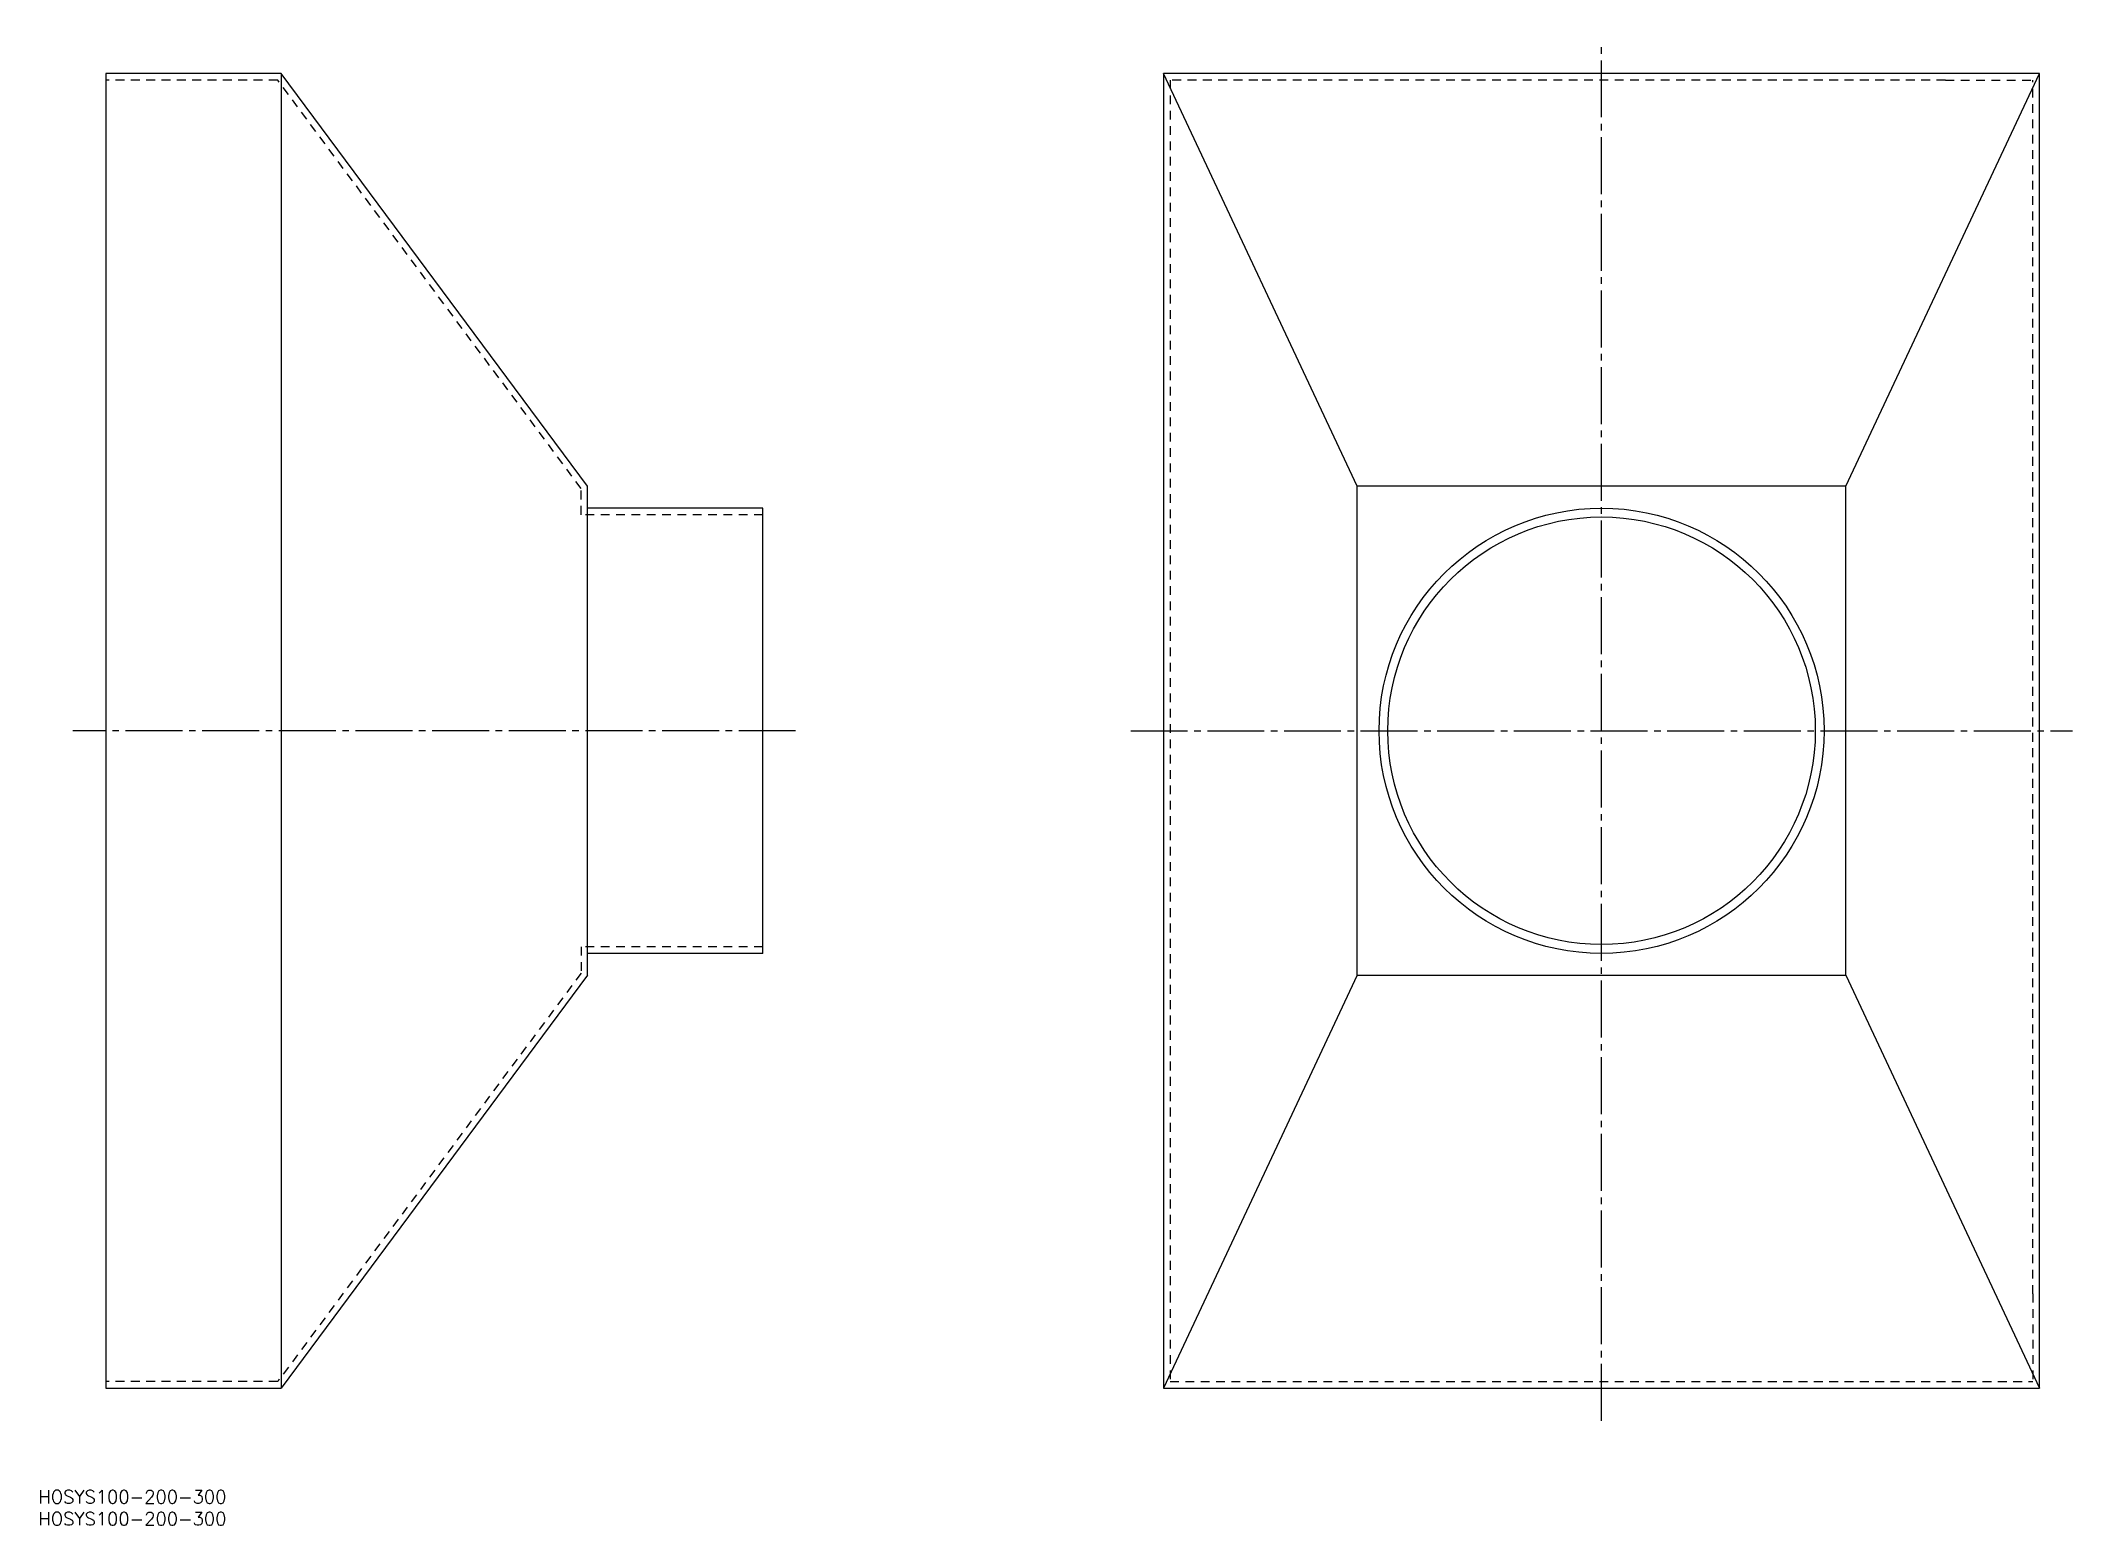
# Model space of a CAD drawing. Extents: x 92 to 556, y 64 to 403.
import ezdxf

# ---------------------------------------------------------------- set-up
doc = ezdxf.new("R2010")
doc.units = 0
doc.linetypes.add('CENTER', pattern=[17.5, 13, -1.5, 1.5, -1.5])
doc.linetypes.add('DASHED', pattern=[3.5, 2, -1.5])
doc.layers.get('0').update_dxf_attribs({"linetype": 'CONTINUOUS'})
doc.layers.add('CENTER', color=1, linetype='CENTER')
doc.styles.get("Standard").update_dxf_attribs({"font": 'txt.shx', "bigfont": '@extfont2.shx'})

msp = doc.modelspace()

# ---------------------------------------------------------------- linework, layer by layer
at = {"color": 7, "linetype": 'CONTINUOUS'}
for p, q in [((107.3, 395.65), (107.3, 95.65)), ((147.3, 395.65), (107.3, 395.65)), ((147.3, 395.65), (147.3, 95.65)), ((217.3, 301.45), (147.3, 395.65)), ((393, 301.45), (348.8, 395.65)), ((548.8, 395.65), (348.8, 395.65)), ((348.8, 395.65), (348.8, 95.65)), ((504.6, 301.45), (548.8, 395.65)), ((548.8, 95.65), (548.8, 395.65)), ((217.3, 189.85), (217.3, 301.45)), ((393, 189.85), (393, 301.45)), ((504.6, 301.45), (393, 301.45)), ((504.6, 189.85), (504.6, 301.45)), ((257.3, 296.45), (217.3, 296.45)), ((257.3, 194.85), (257.3, 296.45)), ((257.3, 194.85), (217.3, 194.85)), ((217.3, 189.85), (147.3, 95.65)), ((393, 189.85), (348.8, 95.65)), ((393, 189.85), (504.6, 189.85)), ((504.6, 189.85), (548.8, 95.65)), ((107.3, 95.65), (147.3, 95.65)), ((348.8, 95.65), (548.8, 95.65))]:
    msp.add_line(p, q, dxfattribs=at)
at = {"color": 3, "linetype": 'DASHED'}
for p, q in [((146.54, 394.15), (107.3, 394.15)), ((215.8, 300.95), (146.54, 394.15)), ((350.3, 394.15), (350.3, 117.15)), ((370.3, 394.15), (350.3, 394.15)), ((527.3, 394.15), (370.3, 394.15)), ((527.3, 394.15), (547.3, 394.15)), ((547.3, 117.15), (547.3, 394.15)), ((215.8, 294.95), (215.8, 300.95)), ((257.3, 294.95), (215.8, 294.95)), ((257.3, 196.35), (215.8, 196.35)), ((215.8, 196.35), (215.8, 190.34)), ((215.8, 190.34), (146.54, 97.15)), ((350.3, 117.15), (350.3, 97.15)), ((547.3, 117.15), (547.3, 97.15)), ((146.54, 97.15), (107.3, 97.15)), ((350.3, 97.15), (547.3, 97.15))]:
    msp.add_line(p, q, dxfattribs=at)
at = {"color": 7, "linetype": 'CONTINUOUS'}
for radius in [50.8, 48.8]:
    msp.add_circle((448.8, 245.65), radius, dxfattribs=at)
at = {"layer": 'CENTER', "color": 1, "linetype": 'CENTER'}
for p, q in [((448.8, 88.15), (448.8, 403.15)), ((264.8, 245.65), (99.8, 245.65)), ((341.3, 245.65), (556.3, 245.65))]:
    msp.add_line(p, q, dxfattribs=at)

# ---------------------------------------------------------------- texts
at = {"color": 7, "linetype": 'CONTINUOUS'}
for p in [(91.9, 69.32), (91.9, 64.32)]:
    msp.add_text('HOSYS100-200-300', height=3, dxfattribs=at).set_placement(p)

doc.saveas('drawing.dxf')
